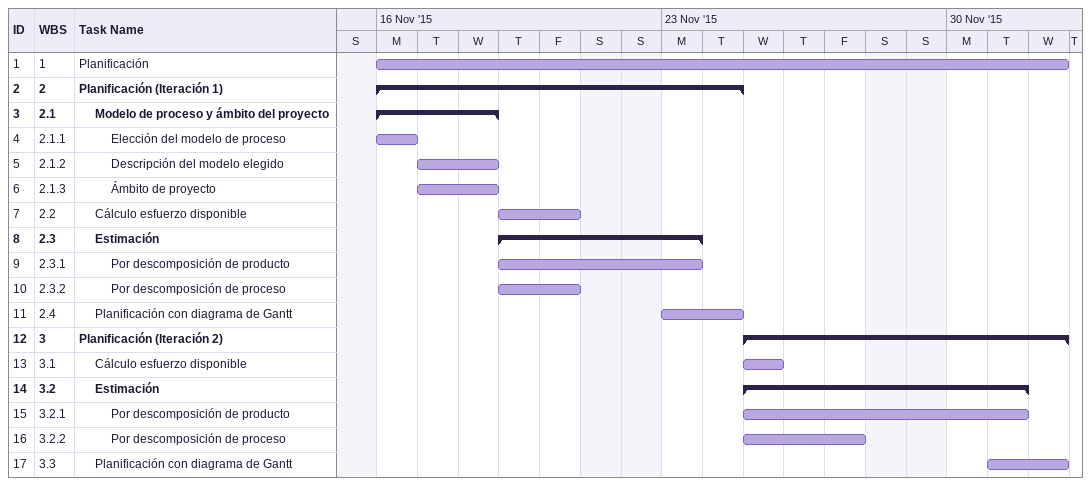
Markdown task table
| ID | WBS | Task | Start | Finish |
|---|---|---|---|---|
| 1 | 1 | Planificación | 2015-11-16 | 2015-12-02 |
| 2 | 2 | **Planificación (Iteración 1)** | 2015-11-16 | 2015-11-24 |
| 3 | 2.1 | **Modelo de proceso y ámbito del proyecto** | 2015-11-16 | 2015-11-18 |
| 4 | 2.1.1 | Elección del modelo de proceso | 2015-11-16 | 2015-11-16 |
| 5 | 2.1.2 | Descripción del modelo elegido | 2015-11-17 | 2015-11-18 |
| 6 | 2.1.3 | Ámbito de proyecto | 2015-11-17 | 2015-11-18 |
| 7 | 2.2 | Cálculo esfuerzo disponible | 2015-11-19 | 2015-11-20 |
| 8 | 2.3 | **Estimación** | 2015-11-19 | 2015-11-23 |
| 9 | 2.3.1 | Por descomposición de producto | 2015-11-19 | 2015-11-23 |
| 10 | 2.3.2 | Por descomposición de proceso | 2015-11-19 | 2015-11-20 |
| 11 | 2.4 | Planificación con diagrama de Gantt | 2015-11-23 | 2015-11-24 |
| 12 | 3 | **Planificación (Iteración 2)** | 2015-11-25 | 2015-12-02 |
| 13 | 3.1 | Cálculo esfuerzo disponible | 2015-11-25 | 2015-11-25 |
| 14 | 3.2 | **Estimación** | 2015-11-25 | 2015-12-01 |
| 15 | 3.2.1 | Por descomposición de producto | 2015-11-25 | 2015-12-01 |
| 16 | 3.2.2 | Por descomposición de proceso | 2015-11-25 | 2015-11-27 |
| 17 | 3.3 | Planificación con diagrama de Gantt | 2015-12-01 | 2015-12-02 |
